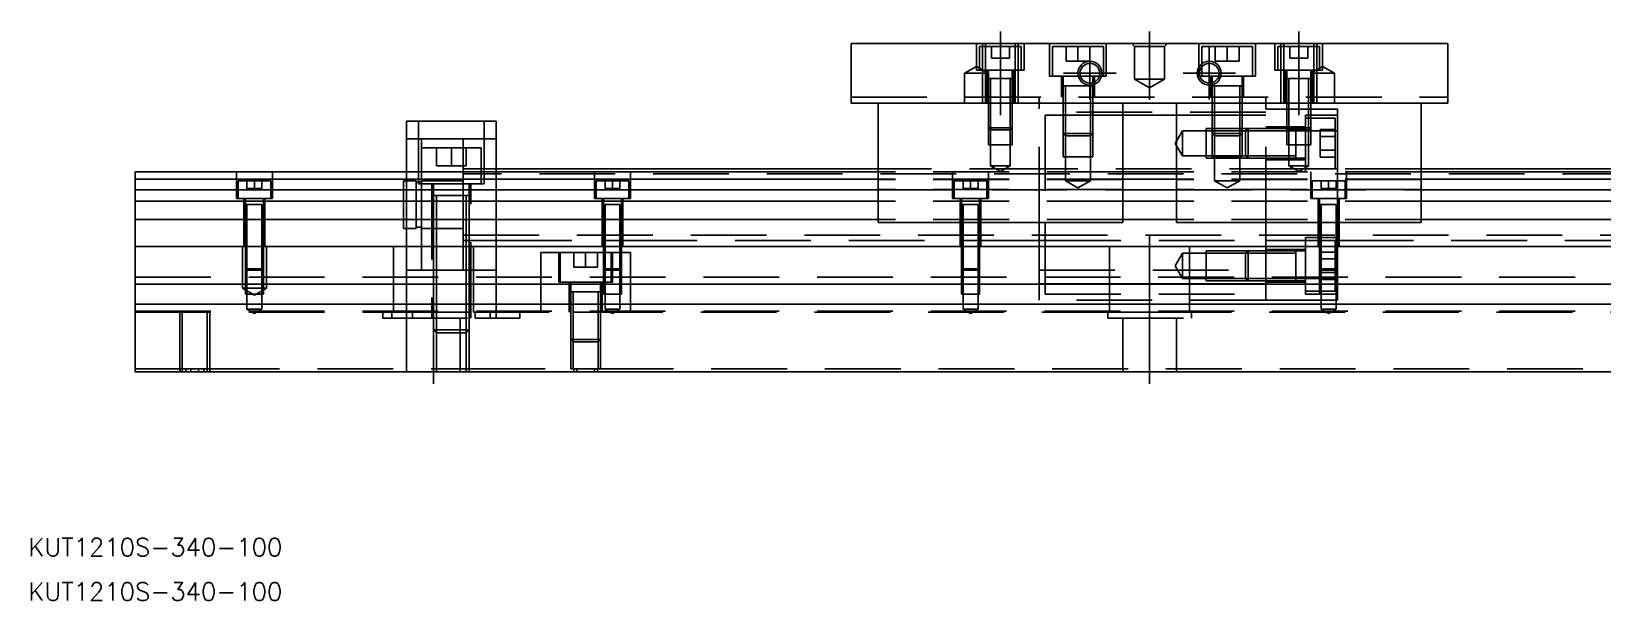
# Model space of a CAD drawing. Extents: x -17 to 509, y -253 to 77.
# Drawn here: x -17.4 to 245.9, y -252.7 to -157.3 of the extents above; entities that cross this region are included whole.
import ezdxf

# ---------------------------------------------------------------- set-up
doc = ezdxf.new("R2010")
doc.units = 0
doc.linetypes.add('CENTER', pattern=[50.8, 31.75, -6.35, 6.35, -6.35])
doc.linetypes.add('DASHED', pattern=[19.05, 12.7, -6.35])
doc.layers.get('0').update_dxf_attribs({"linetype": 'CONTINUOUS'})
doc.layers.add('CENTER', color=1, linetype='CENTER')
doc.styles.get("Standard").update_dxf_attribs({"font": 'txt.shx', "height": 3, "bigfont": 'bigfont.shx'})

# ---------------------------------------------------------------- blocks, each defined once
blk = doc.blocks.new('*U2')
at = {"color": 7, "linetype": 'CONTINUOUS'}
blk.add_text('KUT1210S-340-100', height=3, dxfattribs=at).set_placement((-17.88, -245.23))
blk = doc.blocks.new('*U3')
at = {"color": 7, "linetype": 'CONTINUOUS'}
blk.add_text('KUT1210S-340-100', height=3, dxfattribs=at).set_placement((-17.88, -252.67))

msp = doc.modelspace()

# ---------------------------------------------------------------- linework, layer by layer
at = {"color": 7, "linetype": 'CONTINUOUS'}
for p, q in [((120, -159.35), (120, -169.35)), ((120, -159.35), (220, -159.35)), ((220, -159.35), (220, -169.35)), ((120, -169.35), (220, -169.35)), ((124.5, -189.35), (124.5, -169.35)), ((165.5, -189.35), (165.5, -169.35)), ((174.5, -189.35), (174.5, -169.35)), ((215.5, -189.35), (215.5, -169.35)), ((45.5, -172.35), (45.5, -180.85)), ((45.5, -172.35), (60.5, -172.35)), ((60.5, -172.35), (60.5, -180.85)), ((0, -180.85), (0, -182.1)), ((124.5, -180.85), (0, -180.85)), ((124.5, -180.35), (60.5, -180.35)), ((174.5, -180.85), (165.5, -180.85)), ((290, -180.35), (215.5, -180.35)), ((340, -180.85), (215.5, -180.85)), ((124.5, -182.1), (0, -182.1)), ((0, -182.1), (0, -183.88)), ((0, -183.88), (124.5, -183.88)), ((0, -183.88), (0, -185.77)), ((174.5, -182.1), (165.5, -182.1)), ((165.5, -183.88), (174.5, -183.88)), ((340, -182.1), (215.5, -182.1)), ((215.5, -183.88), (340, -183.88)), ((0, -185.77), (0, -188.83)), ((124.5, -185.77), (0, -185.77)), ((174.5, -185.77), (165.5, -185.77)), ((340, -185.77), (215.5, -185.77)), ((124.5, -188.83), (0, -188.83)), ((0, -188.83), (0, -193.35)), ((124.5, -189.35), (165.5, -189.35)), ((174.5, -188.83), (165.5, -188.83)), ((174.5, -189.35), (215.5, -189.35)), ((340, -188.83), (215.5, -188.83)), ((0, -199.65), (0, -193.35)), ((0, -193.35), (340, -193.35)), ((0, -199.65), (340, -199.65)), ((0, -203.05), (0, -199.65)), ((0, -214.35), (0, -203.05)), ((0, -203.05), (340, -203.05)), ((0, -214.35), (340, -214.35))]:
    msp.add_line(p, q, dxfattribs=at)
at = {"color": 3, "linetype": 'DASHED'}
for p, q in [((141, -159.35), (141, -163.85)), ((148.5, -159.85), (141.5, -159.85)), ((141.5, -159.85), (141.5, -163.85)), ((142, -159.35), (142, -159.85)), ((142, -159.85), (142, -163.85)), ((142.5, -159.35), (142.5, -169.35)), ((143.5, -159.85), (143.5, -161.85)), ((145, -159.85), (145, -161.85)), ((146.5, -159.85), (146.5, -161.85)), ((147.5, -169.35), (147.5, -159.35)), ((148, -159.85), (148, -159.35)), ((148, -163.85), (148, -159.85)), ((148.5, -163.85), (148.5, -159.85)), ((149, -163.85), (149, -159.35)), ((153.25, -159.35), (153.25, -164.85)), ((162.25, -159.85), (153.75, -159.85)), ((153.75, -159.85), (153.75, -164.85)), ((156, -159.85), (156, -162.35)), ((158, -159.85), (158, -162.35)), ((160, -159.85), (160, -162.35)), ((162.25, -164.85), (162.25, -159.85)), ((162.75, -164.85), (162.75, -159.35)), ((167.5, -159.85), (167, -159.35)), ((167.5, -159.85), (167.5, -165.35)), ((167.5, -159.85), (172.5, -159.85)), ((172.5, -159.85), (173, -159.35)), ((172.5, -165.35), (172.5, -159.85)), ((178.25, -159.35), (178.25, -164.85)), ((187.25, -159.85), (178.75, -159.85)), ((178.75, -159.85), (178.75, -162.79)), ((181, -159.85), (181, -162.35)), ((183, -159.85), (183, -162.35)), ((185, -159.85), (185, -162.35)), ((187.25, -164.85), (187.25, -159.85)), ((187.75, -164.85), (187.75, -159.35)), ((191, -159.35), (191, -163.85)), ((198.5, -159.85), (191.5, -159.85)), ((191.5, -159.85), (191.5, -163.85)), ((192, -159.35), (192, -159.85)), ((192, -159.85), (192, -163.85)), ((192.5, -159.35), (192.5, -169.35)), ((193.5, -159.85), (193.5, -161.85)), ((195, -159.85), (195, -161.85)), ((196.5, -159.85), (196.5, -161.85)), ((197.5, -169.35), (197.5, -159.35)), ((198, -159.85), (198, -159.35)), ((198, -163.85), (198, -159.85)), ((198.5, -163.85), (198.5, -159.85)), ((199, -163.85), (199, -159.35)), ((141, -163.2), (139, -164.35)), ((143, -164.35), (141, -163.2)), ((143.5, -161.85), (145, -161.85)), ((145, -161.85), (146.5, -161.85)), ((156, -162.35), (158, -162.35)), ((158, -162.35), (160, -162.35)), ((178.75, -162.79), (178.75, -163.27)), ((181, -162.35), (183, -162.35)), ((183, -162.35), (185, -162.35)), ((193.5, -161.85), (195, -161.85)), ((195, -161.85), (196.5, -161.85)), ((199, -163.2), (197, -164.35)), ((201, -164.35), (199, -163.2)), ((139, -164.35), (143, -164.35)), ((139, -164.35), (139, -169.35)), ((141, -163.85), (149, -163.85)), ((142, -163.85), (142, -169.35)), ((142.75, -163.85), (142.75, -169.35)), ((143, -163.85), (143, -165.25)), ((143, -165.24), (143, -165.25)), ((143.22, -165.25), (143, -165.25)), ((143, -165.25), (143, -169.35)), ((143, -165.25), (143, -165.25)), ((146.78, -165.25), (143.22, -165.25)), ((143.35, -165.25), (143.35, -169.35)), ((146.65, -169.35), (146.65, -165.25)), ((147, -165.25), (146.78, -165.25)), ((147, -165.25), (147, -163.85)), ((147, -165.25), (147, -165.24)), ((147, -169.35), (147, -165.25)), ((147, -165.25), (147, -165.25)), ((147.25, -169.35), (147.25, -163.85)), ((148, -169.35), (148, -163.85)), ((153.25, -164.85), (162.75, -164.85)), ((155.25, -164.85), (155.25, -168.35)), ((155.5, -164.85), (155.5, -166.45)), ((160.5, -165.92), (160.5, -164.85)), ((160.75, -168.35), (160.75, -164.85)), ((172.5, -165.35), (167.5, -165.35)), ((167.5, -165.35), (170, -166.79)), ((170, -166.79), (172.5, -165.35)), ((178.25, -164.85), (187.75, -164.85)), ((178.75, -163.27), (178.75, -164.85)), ((180.25, -164.85), (180.25, -168.35)), ((180.5, -164.85), (180.5, -165.92)), ((185.5, -166.45), (185.5, -164.85)), ((185.75, -168.35), (185.75, -164.85)), ((191, -163.85), (199, -163.85)), ((192, -163.85), (192, -169.35)), ((192.75, -163.85), (192.75, -169.35)), ((193, -163.85), (193, -165.25)), ((193, -165.24), (193, -165.25)), ((193, -165.25), (193.22, -165.25)), ((197, -165.25), (193, -165.25)), ((193, -165.25), (193, -165.25)), ((193, -165.25), (193, -169.35)), ((193.35, -165.25), (193.35, -169.35)), ((196.65, -169.35), (196.65, -165.25)), ((197, -165.25), (197, -163.85)), ((197, -164.35), (201, -164.35)), ((197, -169.35), (197, -165.25)), ((197.25, -169.35), (197.25, -163.85)), ((198, -169.35), (198, -163.85)), ((201, -169.35), (201, -164.35)), ((120, -168.35), (220, -168.35)), ((151.5, -169.35), (151.5, -168.35)), ((155.5, -166.44), (155.5, -166.45)), ((155.5, -166.45), (155.76, -166.45)), ((155.76, -166.45), (155.5, -166.45)), ((155.5, -166.45), (155.5, -166.45)), ((155.5, -166.45), (155.5, -168.35)), ((155.5, -168.35), (155.5, -169.35)), ((155.5, -168.35), (155.5, -169.35)), ((160.01, -166.45), (155.76, -166.45)), ((155.9, -166.45), (155.9, -168.35)), ((155.9, -168.35), (155.9, -169.35)), ((160.24, -166.45), (160.01, -166.45)), ((160.1, -168.35), (160.1, -166.45)), ((160.1, -169.35), (160.1, -168.35)), ((160.24, -166.45), (160.5, -166.45)), ((160.5, -166.45), (160.24, -166.45)), ((160.5, -166.29), (160.5, -165.92)), ((160.5, -166.45), (160.5, -166.29)), ((160.5, -166.45), (160.5, -166.44)), ((160.5, -166.45), (160.5, -166.45)), ((160.5, -168.35), (160.5, -166.45)), ((160.5, -169.35), (160.5, -168.35)), ((160.5, -169.35), (160.5, -168.35)), ((180.5, -165.92), (180.5, -166.29)), ((180.5, -166.29), (180.5, -166.45)), ((180.5, -166.44), (180.5, -166.45)), ((180.76, -166.45), (180.5, -166.45)), ((180.5, -166.45), (180.5, -166.45)), ((180.5, -166.45), (180.5, -168.35)), ((180.5, -168.35), (180.5, -169.35)), ((180.5, -168.35), (180.5, -169.35)), ((185.24, -166.45), (180.76, -166.45)), ((180.9, -166.45), (180.9, -168.35)), ((180.9, -168.35), (180.9, -169.35)), ((185.1, -168.35), (185.1, -166.45)), ((185.1, -169.35), (185.1, -168.35)), ((185.5, -166.45), (185.24, -166.45)), ((185.5, -166.45), (185.5, -166.44)), ((185.5, -166.45), (185.5, -166.45)), ((185.5, -168.35), (185.5, -166.45)), ((185.5, -169.35), (185.5, -168.35)), ((185.5, -169.35), (185.5, -168.35)), ((189.5, -169.35), (189.5, -168.35)), ((143, -169.35), (143, -173.5)), ((143, -169.35), (143, -173.5)), ((143.35, -169.35), (143.35, -173.85)), ((146.65, -173.85), (146.65, -169.35)), ((147, -173.5), (147, -169.35)), ((147, -173.5), (147, -169.35)), ((151.5, -189.35), (151.5, -169.35)), ((189.5, -170.85), (151.5, -170.85)), ((155.5, -169.35), (155.5, -174.45)), ((155.5, -169.35), (155.5, -174.45)), ((155.9, -169.35), (155.9, -174.85)), ((160.1, -174.85), (160.1, -169.35)), ((160.5, -174.45), (160.5, -169.35)), ((160.5, -174.45), (160.5, -169.35)), ((180.5, -169.35), (180.5, -174.45)), ((180.5, -169.35), (180.5, -174.45)), ((180.9, -169.35), (180.9, -174.85)), ((185.1, -174.85), (185.1, -169.35)), ((185.5, -174.45), (185.5, -169.35)), ((185.5, -174.45), (185.5, -169.35)), ((189.5, -189.35), (189.5, -169.35)), ((193, -170.35), (189.5, -170.35)), ((193, -169.35), (193, -173.5)), ((193, -169.35), (193, -173.5)), ((193.35, -170.35), (193, -170.35)), ((193.35, -169.35), (193.35, -173.85)), ((196.65, -170.35), (193.35, -170.35)), ((196.65, -173.85), (196.65, -169.35)), ((197, -170.35), (196.65, -170.35)), ((197, -173.5), (197, -169.35)), ((197, -173.5), (197, -169.35)), ((201.5, -170.35), (197, -170.35)), ((201.5, -170.35), (201.5, -173.98)), ((47.5, -172.35), (47.5, -182.85)), ((58.5, -182.85), (58.5, -172.35)), ((143, -173.5), (147, -173.5)), ((143, -173.5), (143, -176.35)), ((143, -173.5), (143.35, -173.85)), ((146.65, -173.85), (147, -173.5)), ((147, -176.35), (147, -173.5)), ((152.5, -171.35), (152.5, -189.35)), ((155.5, -171.35), (152.5, -171.35)), ((155.9, -171.35), (155.5, -171.35)), ((160.1, -171.35), (155.9, -171.35)), ((160.5, -171.35), (160.1, -171.35)), ((165.5, -171.35), (160.5, -171.35)), ((174.5, -171.35), (165.5, -171.35)), ((180.5, -171.35), (174.5, -171.35)), ((179.5, -173.6), (179.5, -178.6)), ((180.5, -173.6), (179.5, -173.6)), ((180.9, -171.35), (180.5, -171.35)), ((180.9, -173.6), (180.5, -173.6)), ((185.1, -171.35), (180.9, -171.35)), ((185.1, -173.6), (180.9, -173.6)), ((185.5, -171.35), (185.1, -171.35)), ((185.5, -173.6), (185.1, -173.6)), ((189.5, -171.35), (185.5, -171.35)), ((186.5, -173.6), (185.5, -173.6)), ((186.5, -173.6), (186.1, -174)), ((186.5, -173.6), (186.5, -178.6)), ((189.5, -173.6), (186.5, -173.6)), ((189.5, -173.6), (186.5, -173.6)), ((196.1, -173.35), (189.5, -173.35)), ((193, -173.6), (189.5, -173.6)), ((193, -173.5), (197, -173.5)), ((193, -173.5), (193, -176.35)), ((193, -173.5), (193.35, -173.85)), ((193.1, -173.6), (193, -173.6)), ((193.35, -173.6), (193.1, -173.6)), ((194.5, -173.6), (193.35, -173.6)), ((196.1, -173.6), (194.49, -173.6)), ((194.5, -173.6), (194.5, -173.86)), ((194.5, -173.85), (194.5, -173.6)), ((194.5, -173.6), (194.5, -173.86)), ((194.5, -173.85), (194.5, -173.6)), ((196.1, -171.35), (196.1, -180.85)), ((201.5, -171.35), (196.1, -171.35)), ((196.65, -171.85), (196.1, -171.85)), ((197, -171.85), (196.65, -171.85)), ((196.65, -173.85), (197, -173.5)), ((201.1, -171.85), (197, -171.85)), ((197, -176.35), (197, -173.5)), ((201.1, -180.35), (201.1, -171.85)), ((48, -175.35), (45.5, -175.35)), ((48, -176.85), (48, -175.35)), ((55, -175.35), (48, -175.35)), ((55, -176.85), (55, -175.35)), ((60.5, -175.35), (55, -175.35)), ((143, -176.35), (147, -176.35)), ((146.65, -173.85), (143.35, -173.85)), ((143.35, -173.85), (143.35, -176.35)), ((143.35, -176.35), (143.35, -179.85)), ((146.65, -176.35), (146.65, -173.85)), ((146.65, -179.85), (146.65, -176.35)), ((155.5, -174.45), (160.5, -174.45)), ((155.5, -174.45), (155.5, -178.35)), ((155.5, -174.45), (155.9, -174.85)), ((160.1, -174.85), (155.9, -174.85)), ((155.9, -174.85), (155.9, -178.35)), ((160.1, -174.85), (160.5, -174.45)), ((160.1, -178.35), (160.1, -174.85)), ((160.5, -178.35), (160.5, -174.45)), ((175.5, -174), (174.29, -176.1)), ((174.29, -176.1), (175.5, -178.2)), ((175.5, -178.2), (175.5, -174)), ((179.5, -174), (175.5, -174)), ((186.1, -174), (179.5, -174)), ((180.5, -174.45), (185.5, -174.45)), ((180.5, -174.45), (180.5, -178.35)), ((180.5, -174.45), (180.9, -174.85)), ((185.1, -174.85), (180.9, -174.85)), ((180.9, -174.85), (180.9, -178.35)), ((185.1, -174.85), (185.5, -174.45)), ((185.1, -178.35), (185.1, -174.85)), ((185.5, -178.35), (185.5, -174.45)), ((186.1, -178.2), (186.1, -174)), ((189.5, -174), (186.1, -174)), ((193, -173.98), (189.5, -173.98)), ((193, -174), (189.5, -174)), ((197, -173.98), (193, -173.98)), ((194.5, -174), (193, -174)), ((193, -176.35), (197, -176.35)), ((196.65, -173.85), (193.35, -173.85)), ((193.35, -173.85), (193.35, -176.35)), ((193.35, -176.35), (193.35, -179.85)), ((194.5, -175.95), (194.5, -173.85)), ((194.5, -178.34), (194.5, -175.95)), ((196.65, -176.35), (196.65, -173.85)), ((196.65, -179.85), (196.65, -176.35)), ((201.5, -173.98), (197, -173.98)), ((198.6, -173.79), (198.6, -174.95)), ((201.1, -173.79), (198.6, -173.79)), ((201.1, -174.95), (198.6, -174.95)), ((198.6, -174.95), (198.6, -177.25)), ((201.5, -173.98), (201.5, -202.35)), ((58, -176.85), (48, -176.85)), ((48, -176.85), (48, -180.85)), ((50.5, -176.85), (50.5, -179.85)), ((53, -176.85), (53, -179.85)), ((55, -180.85), (55, -176.85)), ((55.5, -176.85), (55.5, -179.85)), ((58, -180.85), (58, -176.85)), ((155.5, -178.35), (160.5, -178.35)), ((155.9, -178.35), (155.9, -182.35)), ((160.1, -182.35), (160.1, -178.35)), ((175.5, -178.2), (179.5, -178.2)), ((179.5, -178.2), (186.1, -178.2)), ((179.5, -178.6), (186.5, -178.6)), ((180.5, -178.35), (185.5, -178.35)), ((180.9, -178.35), (180.9, -182.35)), ((185.1, -182.35), (185.1, -178.35)), ((186.1, -178.2), (189.5, -178.2)), ((186.1, -178.2), (186.5, -178.6)), ((186.1, -178.2), (189.5, -178.2)), ((186.5, -178.6), (189.5, -178.6)), ((186.5, -178.6), (189.5, -178.6)), ((189.5, -178.2), (194.5, -178.2)), ((189.5, -178.6), (194.5, -178.6)), ((189.5, -178.85), (196.1, -178.85)), ((194.49, -178.6), (196.1, -178.6)), ((194.5, -178.6), (194.5, -178.2)), ((194.5, -178.6), (194.5, -178.34)), ((201.1, -177.25), (198.6, -177.25)), ((198.6, -177.25), (198.6, -178.41)), ((201.1, -178.41), (198.6, -178.41)), ((17, -180.85), (17, -185.35)), ((23, -185.35), (23, -180.85)), ((45.5, -180.85), (45.5, -193.35)), ((48, -180.85), (48, -182.85)), ((50.5, -179.85), (53, -179.85)), ((53, -179.85), (55.5, -179.85)), ((58, -180.35), (55, -180.35)), ((55, -182.85), (55, -180.85)), ((290, -181.22), (55, -181.22)), ((60.5, -180.35), (58, -180.35)), ((58, -182.85), (58, -180.85)), ((60.5, -180.85), (60.5, -193.35)), ((77, -180.85), (77, -185.35)), ((83, -185.35), (83, -180.85)), ((152.5, -180.35), (124.5, -180.35)), ((165.5, -180.85), (124.5, -180.85)), ((137, -180.85), (137, -185.35)), ((143, -185.35), (143, -180.85)), ((146.65, -179.85), (143.35, -179.85)), ((143.35, -179.85), (145, -180.8)), ((145, -180.8), (146.65, -179.85)), ((196.1, -180.35), (152.5, -180.35)), ((215.5, -180.85), (174.5, -180.85)), ((196.65, -179.85), (193.35, -179.85)), ((193.35, -179.85), (195, -180.8)), ((195, -180.8), (196.65, -179.85)), ((196.1, -180.35), (201.1, -180.35)), ((197, -180.85), (197, -185.35)), ((201.5, -180.35), (201.1, -180.35)), ((215.5, -180.35), (201.5, -180.35)), ((203, -185.35), (203, -180.85)), ((22.75, -182.35), (17.25, -182.35)), ((17.25, -182.35), (17.25, -185.35)), ((18.75, -182.35), (18.75, -183.65)), ((18.75, -183.65), (20, -183.65)), ((20, -182.35), (20, -183.65)), ((20, -183.65), (21.25, -183.65)), ((21.25, -182.35), (21.25, -183.65)), ((22.75, -185.35), (22.75, -182.35)), ((45, -190.35), (45, -182.35)), ((45.5, -182.35), (45, -182.35)), ((47.1, -182.35), (45.5, -182.35)), ((47.1, -190.35), (47.1, -182.35)), ((48, -182.55), (47.1, -182.55)), ((47.5, -182.85), (58.5, -182.85)), ((55, -182.35), (48, -182.35)), ((48, -186.35), (48, -182.85)), ((49.75, -182.85), (49.75, -205.35)), ((50, -182.85), (50, -184.85)), ((55, -184.85), (55, -182.85)), ((56, -184.85), (56, -182.85)), ((56.25, -205.35), (56.25, -182.85)), ((82.75, -182.35), (77.25, -182.35)), ((77.25, -182.35), (77.25, -185.35)), ((78.75, -182.35), (78.75, -183.65)), ((78.75, -183.65), (80, -183.65)), ((80, -182.35), (80, -183.65)), ((80, -183.65), (81.25, -183.65)), ((81.25, -182.35), (81.25, -183.65)), ((82.75, -185.35), (82.75, -182.35)), ((165.5, -182.1), (124.5, -182.1)), ((165.5, -182.15), (124.5, -182.15)), ((165.5, -183.85), (124.5, -183.85)), ((124.5, -183.88), (165.5, -183.88)), ((142.75, -182.35), (137.25, -182.35)), ((137.25, -182.35), (137.25, -185.35)), ((138.75, -182.35), (138.75, -183.65)), ((138.75, -183.65), (140, -183.65)), ((140, -182.35), (140, -183.65)), ((140, -183.65), (141.25, -183.65)), ((141.25, -182.35), (141.25, -183.65)), ((142.75, -185.35), (142.75, -182.35)), ((160.1, -182.35), (155.9, -182.35)), ((155.9, -182.35), (158, -183.56)), ((158, -183.56), (160.1, -182.35)), ((215.5, -182.1), (174.5, -182.1)), ((215.5, -182.15), (174.5, -182.15)), ((215.5, -183.85), (174.5, -183.85)), ((174.5, -183.88), (215.5, -183.88)), ((185.1, -182.35), (180.9, -182.35)), ((180.9, -182.35), (183, -183.56)), ((183, -183.56), (185.1, -182.35)), ((202.75, -182.35), (197.25, -182.35)), ((197.25, -182.35), (197.25, -185.35)), ((198.75, -182.35), (198.75, -183.65)), ((198.75, -183.65), (200, -183.65)), ((200, -182.35), (200, -183.65)), ((200, -183.65), (201.25, -183.65)), ((201.25, -182.35), (201.25, -183.65)), ((202.75, -185.35), (202.75, -182.35)), ((17, -185.35), (23, -185.35)), ((18.25, -185.35), (18.25, -193.35)), ((18.5, -185.35), (18.5, -186.35)), ((18.5, -186.34), (18.5, -186.35)), ((18.62, -186.35), (18.5, -186.35)), ((18.5, -186.35), (18.5, -193.35)), ((18.5, -186.35), (18.5, -186.35)), ((21.25, -186.35), (18.62, -186.35)), ((18.75, -186.35), (18.75, -193.35)), ((21.25, -193.35), (21.25, -186.35)), ((21.5, -186.35), (21.5, -185.35)), ((21.5, -186.35), (21.5, -186.34)), ((21.5, -193.35), (21.5, -186.35)), ((21.5, -186.35), (21.5, -186.35)), ((21.75, -193.35), (21.75, -185.35)), ((48, -193.35), (48, -186.35)), ((50, -184.84), (50, -184.85)), ((50, -184.85), (50.35, -184.85)), ((50.35, -184.85), (50, -184.85)), ((50, -184.85), (50, -184.85)), ((50, -184.85), (50, -193.35)), ((55.65, -184.85), (50.35, -184.85)), ((50.5, -184.85), (50.5, -193.35)), ((55, -186.35), (55, -184.85)), ((55, -193.35), (55, -186.35)), ((55.5, -193.35), (55.5, -184.85)), ((55.65, -184.85), (56, -184.85)), ((56, -184.85), (55.65, -184.85)), ((56, -184.85), (56, -184.84)), ((56, -184.85), (56, -184.85)), ((56, -193.35), (56, -184.85)), ((77, -185.35), (83, -185.35)), ((78.25, -185.35), (78.25, -193.35)), ((78.5, -185.35), (78.5, -186.35)), ((78.5, -186.34), (78.5, -186.35)), ((78.62, -186.35), (78.5, -186.35)), ((78.5, -186.35), (78.5, -193.35)), ((78.5, -186.35), (78.5, -186.35)), ((81.25, -186.35), (78.62, -186.35)), ((78.75, -186.35), (78.75, -193.35)), ((81.25, -193.35), (81.25, -186.35)), ((81.5, -186.35), (81.5, -185.35)), ((81.5, -186.35), (81.5, -186.34)), ((81.5, -193.35), (81.5, -186.35)), ((81.5, -186.35), (81.5, -186.35)), ((81.75, -193.35), (81.75, -185.35)), ((165.5, -185.77), (124.5, -185.77)), ((137, -185.35), (143, -185.35)), ((138.25, -185.35), (138.25, -193.35)), ((138.5, -185.35), (138.5, -186.35)), ((138.5, -186.34), (138.5, -186.35)), ((138.62, -186.35), (138.5, -186.35)), ((138.5, -186.35), (138.5, -193.35)), ((138.5, -186.35), (138.5, -186.35)), ((141.25, -186.35), (138.62, -186.35)), ((138.75, -186.35), (138.75, -193.35)), ((141.25, -193.35), (141.25, -186.35)), ((141.5, -186.35), (141.5, -185.35)), ((141.5, -186.35), (141.5, -186.34)), ((141.5, -193.35), (141.5, -186.35)), ((141.5, -186.35), (141.5, -186.35)), ((141.75, -193.35), (141.75, -185.35)), ((215.5, -185.77), (174.5, -185.77)), ((197, -185.35), (203, -185.35)), ((198.25, -185.35), (198.25, -193.35)), ((198.5, -185.35), (198.5, -186.35)), ((198.5, -186.34), (198.5, -186.35)), ((198.62, -186.35), (198.5, -186.35)), ((198.5, -186.35), (198.5, -193.35)), ((198.5, -186.35), (198.5, -186.35)), ((201.25, -186.35), (198.62, -186.35)), ((198.75, -186.35), (198.75, -193.35)), ((201.25, -193.35), (201.25, -186.35)), ((201.5, -186.35), (201.5, -185.35)), ((201.5, -186.35), (201.5, -186.34)), ((201.5, -193.35), (201.5, -186.35)), ((201.5, -186.35), (201.5, -186.35)), ((201.75, -193.35), (201.75, -185.35)), ((165.5, -188.83), (124.5, -188.83)), ((165.5, -188.85), (124.5, -188.85)), ((151.5, -193.35), (151.5, -189.35)), ((152.5, -189.35), (152.5, -193.35)), ((215.5, -188.83), (174.5, -188.83)), ((215.5, -188.85), (174.5, -188.85)), ((189.5, -193.35), (189.5, -189.35)), ((45, -190.35), (45.5, -190.35)), ((45.5, -190.35), (47.1, -190.35)), ((47.1, -190.15), (48, -190.15)), ((48, -190.35), (50, -190.35)), ((50, -190.35), (50.5, -190.35)), ((50.5, -190.35), (55, -190.35)), ((55, -191.47), (290, -191.47)), ((196.1, -191.85), (196.1, -201.35)), ((201.5, -191.85), (196.1, -191.85)), ((18, -193.35), (18, -200.35)), ((18.5, -193.35), (18.5, -197.1)), ((18.5, -193.35), (18.5, -197.1)), ((18.75, -193.35), (18.75, -197.35)), ((21.25, -197.35), (21.25, -193.35)), ((21.5, -197.1), (21.5, -193.35)), ((21.5, -197.1), (21.5, -193.35)), ((22, -200.35), (22, -193.35)), ((43.29, -204.35), (43.29, -193.35)), ((45.5, -193.35), (45.5, -199.65)), ((48, -197.35), (48, -193.35)), ((50, -193.35), (50, -199.65)), ((50.5, -193.35), (50.5, -199.65)), ((55, -192.35), (55.5, -192.35)), ((55, -197.35), (55, -193.35)), ((55.5, -192.35), (56, -192.35)), ((55.5, -199.65), (55.5, -193.35)), ((56, -192.35), (60.5, -192.35)), ((56, -199.65), (56, -193.35)), ((56.71, -193.35), (56.71, -204.35)), ((60.5, -192.35), (78.5, -192.35)), ((60.5, -193.35), (60.5, -199.65)), ((68, -194.35), (68, -199.65)), ((68, -194.35), (78.5, -194.35)), ((71, -194.35), (71, -199.35)), ((71.25, -194.35), (71.25, -199.35)), ((73.5, -194.35), (73.5, -196.85)), ((75.5, -194.35), (75.5, -196.85)), ((77.5, -194.35), (77.5, -196.85)), ((78.5, -192.35), (78.75, -192.35)), ((78.5, -193.35), (78.5, -197.1)), ((78.5, -193.35), (78.5, -197.1)), ((78.5, -194.35), (78.75, -194.35)), ((78.75, -192.35), (81.25, -192.35)), ((78.75, -193.35), (78.75, -197.35)), ((78.75, -194.35), (81.25, -194.35)), ((79.75, -197.35), (79.75, -194.35)), ((80, -199.35), (80, -194.35)), ((81.25, -192.35), (81.5, -192.35)), ((81.25, -197.35), (81.25, -193.35)), ((81.25, -194.35), (81.5, -194.35)), ((81.5, -192.35), (151.5, -192.35)), ((81.5, -197.1), (81.5, -193.35)), ((81.5, -197.1), (81.5, -193.35)), ((81.5, -194.35), (83, -194.35)), ((83, -194.35), (83, -199.65)), ((138.5, -193.35), (138.5, -197.1)), ((138.5, -193.35), (138.5, -197.1)), ((138.75, -193.35), (138.75, -197.35)), ((141.25, -197.35), (141.25, -193.35)), ((141.5, -197.1), (141.5, -193.35)), ((141.5, -197.1), (141.5, -193.35)), ((151.5, -192.35), (152.5, -192.35)), ((151.5, -197.35), (151.5, -193.35)), ((152.5, -192.35), (189.5, -192.35)), ((152.5, -192.35), (189.5, -192.35)), ((152.5, -193.35), (152.5, -199.65)), ((163.29, -204.35), (163.29, -193.35)), ((175.5, -194.5), (174.29, -196.6)), ((175.5, -198.7), (175.5, -194.5)), ((179.5, -194.5), (175.5, -194.5)), ((176.71, -193.35), (176.71, -204.35)), ((179.5, -194.1), (179.5, -199.1)), ((186.5, -194.1), (179.5, -194.1)), ((186.1, -194.5), (179.5, -194.5)), ((186.5, -194.1), (186.1, -194.5)), ((186.1, -198.7), (186.1, -194.5)), ((189.5, -194.5), (186.1, -194.5)), ((186.5, -194.1), (186.5, -199.1)), ((189.5, -194.1), (186.5, -194.1)), ((189.5, -194.1), (186.5, -194.1)), ((189.5, -192.35), (196.1, -192.35)), ((189.5, -192.35), (196.1, -192.35)), ((189.5, -197.35), (189.5, -193.35)), ((196.1, -193.85), (189.5, -193.85)), ((194.5, -194.1), (189.5, -194.1)), ((194.5, -194.5), (189.5, -194.5)), ((194.5, -194.1), (194.49, -194.1)), ((194.5, -194.36), (194.5, -194.1)), ((196.1, -194.1), (194.5, -194.1)), ((194.5, -194.1), (194.5, -194.1)), ((194.5, -196.45), (194.5, -194.36)), ((198.5, -192.35), (196.1, -192.35)), ((198.75, -192.35), (198.5, -192.35)), ((198.5, -193.35), (198.5, -197.1)), ((198.5, -193.35), (198.5, -197.1)), ((198.6, -194.29), (198.6, -195.45)), ((201.1, -194.29), (198.6, -194.29)), ((201.1, -192.35), (198.75, -192.35)), ((198.75, -193.35), (198.75, -197.35)), ((201.1, -193.35), (201.1, -192.35)), ((201.1, -192.35), (201.25, -192.35)), ((201.1, -192.35), (201.25, -192.35)), ((201.1, -197.35), (201.1, -193.35)), ((201.25, -192.35), (201.5, -192.35)), ((201.25, -192.35), (201.5, -192.35)), ((201.25, -197.35), (201.25, -193.35)), ((201.5, -192.35), (290, -192.35)), ((201.5, -197.1), (201.5, -193.35)), ((201.5, -197.1), (201.5, -193.35)), ((18.5, -197.1), (21.5, -197.1)), ((18.5, -197.1), (18.5, -199.65)), ((18.5, -197.1), (18.75, -197.35)), ((21.25, -197.35), (18.75, -197.35)), ((18.75, -197.35), (18.75, -201.35)), ((21.25, -197.35), (21.5, -197.1)), ((21.25, -201.35), (21.25, -197.35)), ((21.5, -199.65), (21.5, -197.1)), ((45.5, -197.35), (48, -197.35)), ((48, -197.35), (50, -197.35)), ((50, -197.35), (50.5, -197.35)), ((50.5, -197.35), (55, -197.35)), ((55, -197.35), (60.5, -197.35)), ((73.5, -196.85), (75.5, -196.85)), ((75.5, -196.85), (77.5, -196.85)), ((78.5, -197.1), (81.5, -197.1)), ((78.5, -197.1), (78.5, -199.65)), ((78.5, -197.1), (78.75, -197.35)), ((81.25, -197.35), (78.75, -197.35)), ((78.75, -197.35), (78.75, -201.35)), ((79.75, -199.35), (79.75, -197.35)), ((81.25, -197.35), (81.5, -197.1)), ((81.25, -201.35), (81.25, -197.35)), ((81.5, -199.65), (81.5, -197.1)), ((138.5, -197.1), (141.5, -197.1)), ((138.5, -197.1), (138.5, -199.65)), ((138.5, -197.1), (138.75, -197.35)), ((141.25, -197.35), (138.75, -197.35)), ((138.75, -197.35), (138.75, -201.35)), ((141.25, -197.35), (141.5, -197.1)), ((141.25, -201.35), (141.25, -197.35)), ((141.5, -199.65), (141.5, -197.1)), ((151.5, -197.35), (189.5, -197.35)), ((151.5, -199.65), (151.5, -197.35)), ((174.29, -196.6), (175.5, -198.7)), ((189.5, -197.35), (189.5, -199.65)), ((194.5, -196.8), (194.5, -196.45)), ((194.5, -198.84), (194.5, -196.8)), ((198.5, -197.1), (201.5, -197.1)), ((198.5, -197.1), (198.5, -199.65)), ((198.5, -197.1), (198.75, -197.35)), ((198.6, -195.45), (198.6, -197.75)), ((201.1, -195.45), (198.6, -195.45)), ((201.25, -197.35), (198.75, -197.35)), ((198.75, -197.35), (198.75, -201.35)), ((201.1, -199.65), (201.1, -197.35)), ((201.25, -197.35), (201.5, -197.1)), ((201.25, -201.35), (201.25, -197.35)), ((201.5, -199.65), (201.5, -197.1)), ((0, -198.5), (340, -198.5)), ((18.5, -199.65), (18.5, -201.35)), ((21.5, -201.35), (21.5, -199.65)), ((45.5, -199.65), (45.5, -203.05)), ((50, -199.65), (50, -203.05)), ((50.5, -199.65), (50.5, -203.05)), ((55.5, -203.05), (55.5, -199.65)), ((56, -203.05), (56, -199.65)), ((60.5, -199.65), (60.5, -203.05)), ((68, -199.65), (68, -203.05)), ((71, -199.35), (80, -199.35)), ((72.75, -199.35), (72.75, -204.35)), ((73, -199.35), (73, -199.65)), ((73, -199.65), (73, -200.95)), ((78, -199.65), (78, -199.35)), ((78, -200.95), (78, -199.65)), ((78.25, -204.35), (78.25, -199.35)), ((78.5, -199.65), (78.5, -201.35)), ((81.5, -201.35), (81.5, -199.65)), ((83, -199.65), (83, -203.05)), ((138.5, -199.65), (138.5, -201.35)), ((141.5, -201.35), (141.5, -199.65)), ((151.5, -199.63), (189.5, -199.63)), ((152.5, -199.63), (151.5, -199.63)), ((151.5, -202.35), (151.5, -199.65)), ((189.5, -199.63), (152.5, -199.63)), ((152.5, -199.65), (152.5, -201.35)), ((175.5, -198.7), (179.5, -198.7)), ((179.5, -198.7), (186.1, -198.7)), ((179.5, -199.1), (186.5, -199.1)), ((186.1, -198.7), (189.5, -198.7)), ((186.1, -198.7), (186.5, -199.1)), ((186.5, -199.1), (189.5, -199.1)), ((186.5, -199.1), (189.5, -199.1)), ((189.5, -198.7), (194.5, -198.7)), ((198.5, -198.72), (189.5, -198.72)), ((189.5, -199.1), (194.5, -199.1)), ((189.5, -199.35), (196.1, -199.35)), ((189.5, -199.65), (189.5, -202.35)), ((194.49, -199.1), (194.5, -199.1)), ((194.5, -199.1), (194.5, -198.84)), ((194.5, -199.1), (196.1, -199.1)), ((194.5, -199.1), (194.5, -199.1)), ((201.5, -198.72), (198.5, -198.72)), ((198.5, -199.65), (198.5, -201.35)), ((198.6, -197.75), (198.6, -198.91)), ((201.1, -197.75), (198.6, -197.75)), ((201.1, -198.91), (198.6, -198.91)), ((201.1, -200.85), (201.1, -199.65)), ((201.5, -201.35), (201.5, -199.65)), ((22, -200.35), (18, -200.35)), ((18, -200.35), (20, -201.5)), ((18.5, -201.35), (21.5, -201.35)), ((18.75, -201.35), (18.75, -203.85)), ((20, -201.5), (22, -200.35)), ((21.25, -203.85), (21.25, -201.35)), ((73, -200.94), (73, -200.95)), ((73, -200.95), (73.26, -200.95)), ((73.26, -200.95), (73, -200.95)), ((73, -200.95), (73, -203.05)), ((73, -200.95), (73, -200.95)), ((77.74, -200.95), (73.26, -200.95)), ((73.4, -200.95), (73.4, -203.05)), ((77.6, -203.05), (77.6, -200.95)), ((77.74, -200.95), (78, -200.95)), ((78, -200.95), (77.74, -200.95)), ((78, -200.95), (78, -200.94)), ((78, -203.05), (78, -200.95)), ((78, -200.95), (78, -200.95)), ((78.5, -201.35), (81.5, -201.35)), ((78.75, -201.35), (78.75, -203.85)), ((81.25, -203.85), (81.25, -201.35)), ((138.5, -201.35), (141.5, -201.35)), ((138.75, -201.35), (138.75, -203.85)), ((141.25, -203.85), (141.25, -201.35)), ((189.5, -202.35), (151.5, -202.35)), ((152.5, -201.35), (189.5, -201.35)), ((201.5, -202.35), (189.5, -202.35)), ((196.1, -200.85), (198.5, -200.85)), ((196.1, -201.35), (198.5, -201.35)), ((198.5, -200.85), (201.1, -200.85)), ((198.5, -201.35), (201.5, -201.35)), ((198.5, -201.35), (201.5, -201.35)), ((198.75, -201.35), (198.75, -203.85)), ((201.25, -203.85), (201.25, -201.35)), ((0, -204.2), (340, -204.2)), ((0, -204.35), (43.29, -204.35)), ((7.5, -204.35), (7.5, -214.35)), ((7.9, -204.35), (7.9, -214.35)), ((12.1, -214.35), (12.1, -204.35)), ((12.5, -214.35), (12.5, -204.35)), ((21.25, -203.85), (18.75, -203.85)), ((18.75, -203.85), (20, -204.57)), ((20, -204.57), (21.25, -203.85)), ((41.5, -204.35), (41.5, -205.35)), ((41.5, -205.35), (43, -205.35)), ((43, -204.35), (57, -204.35)), ((43, -204.35), (43, -205.35)), ((43, -205.35), (57, -205.35)), ((43, -205.35), (57, -205.35)), ((43.29, -204.35), (56.71, -204.35)), ((45.5, -203.05), (45.5, -204.35)), ((45.5, -204.35), (45.5, -205.35)), ((45.5, -205.35), (45.5, -214.35)), ((46.5, -205.35), (46.5, -204.35)), ((46.5, -204.35), (46.5, -205.35)), ((50, -203.05), (50, -204.35)), ((50, -204.35), (50, -205.35)), ((50, -205.35), (50, -207.35)), ((50, -205.35), (50, -207.35)), ((50.5, -203.05), (50.5, -204.35)), ((50.5, -204.35), (50.5, -205.35)), ((50.5, -205.35), (50.5, -207.85)), ((54.5, -214.35), (54.5, -205.35)), ((55.5, -204.35), (55.5, -203.05)), ((55.5, -205.35), (55.5, -204.35)), ((55.5, -207.85), (55.5, -205.35)), ((56, -204.35), (56, -203.05)), ((56, -205.35), (56, -204.35)), ((56, -207.35), (56, -205.35)), ((56, -207.35), (56, -205.35)), ((56.71, -204.35), (283.29, -204.35)), ((57, -205.35), (57, -204.35)), ((57, -205.35), (59.5, -205.35)), ((59.5, -204.35), (59.5, -205.35)), ((59.5, -205.35), (59.5, -204.35)), ((59.5, -205.35), (64.5, -205.35)), ((60.5, -203.05), (60.5, -205.35)), ((64.5, -205.35), (64.5, -204.35)), ((68, -203.05), (68, -204.35)), ((73, -203.05), (73, -204.35)), ((73, -204.35), (73, -208.95)), ((73, -204.35), (73, -208.95)), ((73.4, -203.05), (73.4, -204.35)), ((73.4, -204.35), (77.6, -204.35)), ((73.4, -204.35), (73.4, -209.35)), ((77.6, -204.35), (77.6, -203.05)), ((77.6, -209.35), (77.6, -204.35)), ((78, -204.35), (78, -203.05)), ((78, -208.95), (78, -204.35)), ((78, -208.95), (78, -204.35)), ((81.25, -203.85), (78.75, -203.85)), ((78.75, -203.85), (80, -204.57)), ((80, -204.57), (81.25, -203.85)), ((83, -203.05), (83, -204.35)), ((141.25, -203.85), (138.75, -203.85)), ((138.75, -203.85), (140, -204.57)), ((140, -204.57), (141.25, -203.85)), ((163, -204.35), (177, -204.35)), ((163, -204.35), (163, -205.35)), ((163, -205.35), (177, -205.35)), ((165.5, -205.35), (165.5, -214.35)), ((174.5, -214.35), (174.5, -205.35)), ((177, -205.35), (177, -204.35)), ((201.25, -203.85), (198.75, -203.85)), ((198.75, -203.85), (200, -204.57)), ((200, -204.57), (201.25, -203.85)), ((50, -207.35), (56, -207.35)), ((50, -207.35), (50, -213.85)), ((50, -207.35), (50.5, -207.85)), ((55.5, -207.85), (50.5, -207.85)), ((50.5, -207.85), (50.5, -213.85)), ((55.5, -207.85), (56, -207.35)), ((55.5, -213.85), (55.5, -207.85)), ((56, -213.85), (56, -207.35)), ((73, -208.95), (78, -208.95)), ((73, -208.95), (73, -213.85)), ((73, -208.95), (73.4, -209.35)), ((77.6, -209.35), (73.4, -209.35)), ((73.4, -209.35), (73.4, -213.85)), ((77.6, -209.35), (78, -208.95)), ((77.6, -213.85), (77.6, -209.35)), ((78, -213.85), (78, -208.95)), ((0, -213.85), (8.5, -213.85)), ((8.5, -214.35), (8.5, -213.85)), ((9.36, -213.85), (8.5, -213.85)), ((8.5, -213.85), (9.36, -213.85)), ((9.36, -213.85), (10.64, -213.85)), ((9.36, -213.85), (9.36, -214.35)), ((11.5, -213.85), (10.64, -213.85)), ((10.64, -214.35), (10.64, -213.85)), ((10.64, -213.85), (11.5, -213.85)), ((11.5, -213.85), (11.5, -214.35)), ((11.5, -213.85), (50, -213.85)), ((50.5, -213.85), (50, -213.85)), ((50, -214.35), (50, -213.85)), ((50, -213.85), (50.5, -213.85)), ((50.5, -213.85), (55.5, -213.85)), ((50.5, -213.85), (50.5, -214.35)), ((56, -213.85), (55.5, -213.85)), ((55.5, -214.35), (55.5, -213.85)), ((55.5, -213.85), (56, -213.85)), ((56, -213.85), (56, -214.35)), ((56, -213.85), (73.5, -213.85)), ((73.5, -213.85), (73, -213.85)), ((73.5, -214.35), (73.5, -213.85)), ((73.5, -213.85), (74.03, -213.85)), ((74.03, -213.85), (76.97, -213.85)), ((74.03, -213.85), (74.03, -214.35)), ((76.97, -214.35), (76.97, -213.85)), ((76.97, -213.85), (77.5, -213.85)), ((78, -213.85), (77.5, -213.85)), ((77.5, -213.85), (77.5, -214.35)), ((77.5, -213.85), (340, -213.85))]:
    msp.add_line(p, q, dxfattribs=at)
at = {"color": 3, "linetype": 'CONTINUOUS'}
for centre in [(160, -164.35), (180, -164.35)]:
    msp.add_circle(centre, 2, dxfattribs=at)
at = {"color": 7, "linetype": 'CONTINUOUS'}
for centre in [(160, -164.35), (180, -164.35)]:
    msp.add_circle(centre, 1.65, dxfattribs=at)
at = {"layer": 'CENTER', "color": 1, "linetype": 'CENTER'}
for p, q in [((145, -157.35), (145, -171.35)), ((170, -157.35), (170, -168.79)), ((195, -157.35), (195, -171.35)), ((160, -168.75), (160, -159.95)), ((180, -168.75), (180, -159.95)), ((155.6, -164.35), (164.4, -164.35)), ((175.6, -164.35), (184.4, -164.35)), ((50, -191.35), (50, -216.35)), ((170, -191.35), (170, -216.35))]:
    msp.add_line(p, q, dxfattribs=at)

# ---------------------------------------------------------------- block references
at = {"color": 7, "linetype": 'CONTINUOUS'}
for name in ['*U2', '*U3']:
    msp.add_blockref(name, (0, 0), dxfattribs=at)

doc.saveas('drawing.dxf')
